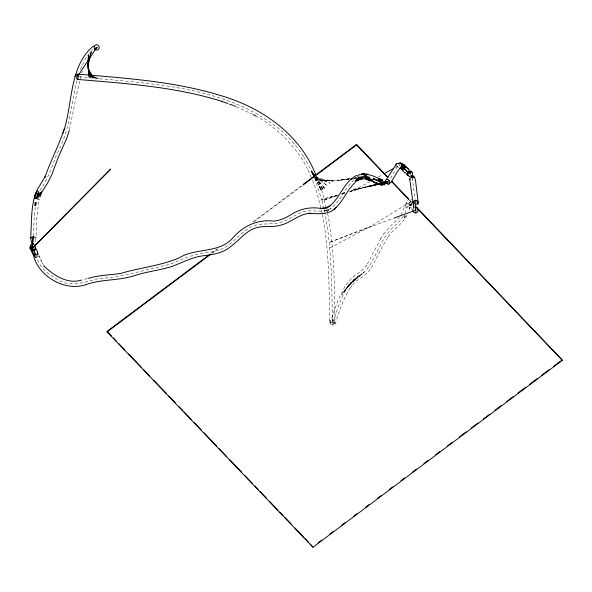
<?xml version="1.0" encoding="UTF-8"?>
<svg xmlns="http://www.w3.org/2000/svg" width="592" height="592" viewBox="0 0 592 592"><rect width="100%" height="100%" fill="white"/><g stroke="black" fill="none" stroke-linecap="round" stroke-linejoin="round"><path stroke-width="0.44" stroke-dasharray="2.96 2.22" d="M36.097 235.616L36.933 216.302L38.998 200.903M33.426 236.045L34.144 218.855L35.32 206.49M35.535 239.079L34.861 242.646M69.449 129.655L77.027 92.507L81.215 75.384M77.064 80.66C70.899 105.154 69.678 131.483 56.869 153.868C52.2 166.996 47.36 180.094 39.264 191.527M335.124 324.046C339.801 309.794 343.515 297.88 351.678 285.795L349.554 288.977M329.959 322.795L338.217 299.885L344.973 286.461L352.055 277.507L361.527 270.929L366.633 265.46L366.352 265.875L380.811 238.583M81.94 73.082L82.517 71.336M409.028 210.19L411.669 203.507L410.855 205.047L410.5 204.366L411.388 202.693M80.394 69.56L85.47 58.549L90.916 51.445M404.891 213.12L408.613 204.218L410.152 202.116L410.937 202.072M401.021 215.096L405.875 203.848L407.895 200.562M409.871 204.958L408.006 204.151L407.192 202.331L406.586 203.152L406.66 202.368L405.431 207.082L406.179 207.696L406.948 205.846L408.85 206.571L409.871 204.958L411.484 204.551L409.546 204.536L410.13 204.81L409.257 204.188L411.699 208.946M406.985 215.118C402.797 224.116 393.295 228.926 387.975 237.148L388.322 236.615L382.18 246.931L372.701 265.623L368.794 271.336L364.857 275.08L355.466 281.622L351.404 286.202M410.855 205.69L411.595 204.292L409.642 208.206L408.946 208.428L409.731 206.541L408.85 206.571M390.557 178.444L395.944 168.868L398.423 165.812L400.303 165.346M403.352 216.132L399.533 221.171L390.831 229.474L384.356 237.814L370.34 264.498L366.47 269.974L348.237 285.337L364.457 271.98M348.954 285.048L341.732 294.86L351.3 282.058L342.872 292.951L353.616 279.735L345.099 289.777L358.101 276.39L347.215 286.891L362.393 273.6C343.863 283.176 339.12 305.546 332.541 323.424C331.572 286.513 332.119 249.202 324.823 212.824M383.668 234.21L390.217 226.277L399.356 217.382M380.582 238.939L384.016 233.67M411.677 204.27L410.323 205.417L411.677 204.27L410.818 204.81M38.502 256.44L37.844 257.039L37.163 255.27M91.523 50.764L92.937 49.639M211.44 253.161L216.62 249.276M252.888 222.089L302.482 184.926M212.232 253.11L218.152 248.67M254.419 221.489L302.527 185.429M353.269 178.888L355.992 178.666C344.995 186.154 341.466 200.644 330.758 208.48C321.13 214.289 309.031 207.651 299.278 213.394C291.76 216.998 284.722 222.318 276.249 223.436C270.396 224.05 264.498 223.761 258.652 224.472C245.843 226.359 238.162 238.147 228.253 245.177C223.221 249.069 217.079 250.993 210.878 252.022C196.359 252.925 183.076 258.756 169.867 264.335C146.083 269.508 122.714 277.137 98.294 278.662C84.871 282.066 69.397 288.089 56.765 278.839C47.138 273.918 38.776 266.659 36.179 255.677M410.152 202.116L370.444 226.44L371.125 226.092L329.196 242.483L392.97 218.418M370.118 181.463L359.603 187.272L351.071 190.335M378.207 176.993L382.254 174.758M395.19 167.603L398.423 165.812M329.722 248.026L371.125 226.092M411.122 174.07L410.241 174.529L409.338 173.13M326.747 211.233L328.967 210.36L324.312 210.574L324.416 211.647L328.493 209.413L326.214 209.265L327.517 208.761M336.559 195.545L322.048 200.747L323.654 207.348M341.68 193.702L345.95 192.171M336.981 195.885L322.048 200.747L315.647 180.804A218.722 183.32 -25.1 0 0 314.596 178.207M341.377 194.457L344.884 193.31M349.28 191.882L356.303 189.595L350.101 191.379M337.684 194.946L321.73 199.526L337.669 195.005M342.124 193.673L345.669 192.652M342.095 193.754L345.639 192.748M350.064 191.49L366.004 186.968M365.93 186.887L354.386 190.106L365.974 187.227M411.884 179.176L412.846 178.91M87.387 278.632L82.399 279.875M34.314 256.033L35.883 257.801L36.904 257.535L36.216 255.751M365.871 186.954L353.328 189.891L365.878 187.094M349.45 178.695L338.905 180.479L349.554 178.843M354.726 177.807L356.488 177.511M354.882 178.022L357.546 177.607M349.317 178.688L337.47 180.264L348.932 179.272M353.343 178.888L355.992 178.666M348.732 179.258L336.034 180.294L315.647 180.804L334.598 180.597L315.203 179.679L333.155 181.196L315.196 177.637M79.106 76.768C148.533 84.071 226.81 84.434 282.924 132.097A162.659 136.093 -22.1 0 1 292.611 141.939M410.663 199.186L411.632 199.393M99.027 78.44L88.941 76.272L97.369 78.299L92.655 76.146M314.293 177.459L330.284 183.231L316.587 176.786M236.334 106.738L252.518 114.293M91.834 76.042L95.712 78.159L94.276 77.041M255.67 115.914C278.122 128.227 296.836 147.201 308.136 170.237L307.899 169.749L311.88 178.643M316.306 177.489L327.361 185.821L316.476 176.571M92.211 76.205L94.054 78.018L92.596 75.887M410.041 200.436L411.322 201.768M409.457 200.274L411.366 202.272M292.566 141.976L295.504 145.484M315.802 177.422L322.61 186.066M316.217 177.659L322.152 185.414M330.269 208.288L330.913 209.146M398.52 167.455L396.61 165.753L395.952 166.3L395.87 165.775M43.364 264.95L41.884 262.138M315.344 177.467L320.753 186.021M315.647 177.77L320.834 186.103M303.526 156.68L305.938 160.624A185.821 155.726 -23.6 0 1 307.662 163.651L309.838 167.788A198.927 166.744 -24.2 0 1 310.889 169.889M314.766 177.482L318.977 185.636M314.966 177.822L319.044 185.755M91.634 76.353L92.396 77.878L91.679 76.25M316.55 176.224L320.124 185.555M35.187 256.018L35.883 257.801M312.606 180.264L316.513 191.135L322.292 213.69M321.656 189.832L327.539 212.802M38.221 253.502L38.65 255.034M412.202 178.007L415.14 199.282M324.12 209.442L324.653 211.973M327.687 213.653C334.436 249.032 334.384 285.233 334.983 321.108A2.664 2.346 -5.6 0 1 332.341 323.528M322.448 214.593C329.13 249.713 329.063 285.655 329.663 321.271M88.904 75.813L89.074 77.596L88.904 75.783M332.29 318.178L332.43 322.307M295.571 145.44A171.325 143.523 -23 0 1 303.563 156.658M334.391 322.692A2.664 1.295 -51.1 0 1 331.92 325.541M404.861 215.155L404.802 218.263L405.55 215.88L404.514 217.493L403.855 216.716L404.861 215.155M90.739 77.737L90.258 75.991L90.739 77.737M330.477 322.115A2.664 1.265 -0.6 0 0 334.909 321.463A2.664 1.265 -0.6 0 0 331.572 319.983A2.664 1.265 -0.6 0 0 330.477 322.115M330.521 324.009A2.664 1.51 16.3 0 0 334.961 324.446A2.664 1.51 16.3 0 0 332.142 321.811A2.664 1.51 16.3 0 0 330.521 324.009"/><path stroke-width="0.89" d="M391.194 182.203L398.024 170.637L401.724 166.086L400.843 163.17L399.186 162.926L399.43 163.925L398.098 163.362L396.758 163.673A2.457 2.072 70.2 0 0 395.959 164.828M415.784 209.598C416.835 212.639 414.319 214.26 413.009 211.144A3.226 3.115 18.1 0 1 413.024 209.05M33.396 236.926L32.375 248.203L110.66 169.149L32.375 248.203M88.149 63.263L88.904 75.813M88.215 61.442L88.452 55.056L88.156 61.316M35.971 238.102A2.953 1.391 2.5 0 0 35.846 237.866L34.395 237.066A2.531 1.191 2.5 0 0 32.886 236.933L31.783 250.283L30.014 248.381M30.688 238.169C31.739 222.37 30.555 205.809 36.637 190.846L34.743 198.068L34.195 198.039M88.075 63.115L88.016 66.911L90.11 75.236M35.431 205.639L35.934 202.449M382.499 183.49L382.351 184.327L379.59 183.572C387.841 186.517 373.012 183.89 372.79 180.989C367.684 177.208 360.151 175.809 355.326 180.819L355.429 181.67L359.174 179.213L357.679 175.765L359.44 174.61L361.882 174.647L361.978 173.967L364.983 174.055M329.744 206.601L329.907 205.912C340.467 197.284 343.996 181.603 356.665 175.343M34.299 198.002L35.579 193.406L34.854 195.634M91.101 52.533L87.949 65.801L88.904 75.783M36.016 198.646L38.487 191.838L37.296 190.395L34.491 198.179L39.235 199.363M390.106 182.669L389.284 184.112C387.072 185.118 384.585 182.277 385.54 180.153L386.976 179.28L388.744 179.901L390.106 182.669L386.236 183.52L379.472 182.928M87.808 63.973L91.272 51.645M405.69 172.62L405.239 173.079L404.018 172.087L400.999 168.624L404.003 164.561L409.042 169.719L403.611 164.916L405.468 167.647L403.056 165.553L404.58 168.195L401.724 166.086M36.837 198.313L38.939 192.267M64.202 129.056C59.17 144.633 50.631 161.046 44.896 177.267L45.118 176.779L37.222 189.595M63.018 133.074C73.149 105.028 68.413 66.815 93.462 45.961M69.242 130.484L66.63 138.617L58.253 157.398L51.815 174.625L47.538 183.172L41.921 191.912L39.96 197.047M35.868 248.551L37.474 251.667L37.821 253.065L37.148 252.851L37.777 254.427L35.875 254.693L33.922 256.425L31.494 251.223L32.353 249.35L31.487 247.478L32.353 246.82L31.813 245.798L30.503 247.419L30.673 249.587C32.138 253.184 37.511 249.787 35.165 247.034M77.441 76.634L96.718 47.486L94.35 48.514M407.851 175.062A2.805 2.464 -47.6 0 0 410.093 176.46L412.491 174.825L412.587 172.827A2.797 2.464 -47.6 0 0 410.345 171.421L411.188 172.339M386.635 179.08L396.403 163.984M393.835 218.108L415.414 210.33L415.214 200.163M369.23 178.703L365.678 177.681L369.26 178.244L369.526 177.237L365.73 176.705L372.827 180.109L373.841 178.214L375.513 179.628L378.236 180.064L379.909 180.989L382.365 180.523L382.499 180.027L371.576 175.373L366.751 174.263L365.73 176.705L366.078 179.154L382.217 184.815L378.029 184.082L382.106 184.97C376.653 184.156 372.375 180.116 366.914 179.213L366.485 179.383L370.585 180.464L366.914 179.213L367.336 178.695L364.753 178.984L359.721 178.244L357.694 179.827L362.526 178.562L362.496 179.073L360.032 179.043L358.241 180.205L359.055 179.901L359.174 179.213L357.013 181.034L356.754 178.562L359.063 178.362M399.141 163.932L400.414 162.844L403.529 165.686L401.946 165.124M326.658 208.029L328.197 206.852L325.807 207.955L320.612 208.406C309.927 206.689 299.16 209.013 290.235 215.17C285.011 218.159 279.357 220.757 273.252 221.097C257.439 219.107 242.809 226.248 232.656 238.147C218.818 253.65 195.945 247.634 179.28 257.757C160.75 265.904 140.245 267.48 120.983 273.371C110.082 275.088 98.849 275.065 88.238 278.395M406.63 173.352L406.941 174.825L408.325 175.173L407.022 174.122L409.176 172.294L410.537 173.382L410.878 171.569L409.997 170.622L407.555 171.606L408.517 172.25L409.331 171.68L410.182 172.612L409.338 173.13M355.185 182.432C346.594 190.372 342.827 202.479 333.481 209.672M389.025 180.442L387.375 181.907L382.906 183.283M336.078 207.481C329.019 215.436 317.808 213.631 308.395 213.327L311.51 213.32M400.481 167.751L401.42 166.996L400.029 168.024M415.776 206.438L562.4 360.291L312.961 547.237L107.122 331.883L107.078 331.379L209.96 254.264M303.222 184.371L356.51 144.426L387.738 177.097M107.122 331.883L210.752 254.22M303.267 184.874L356.562 144.936L356.51 144.426M318.096 542.849L321.796 540.082M329.936 533.977L333.636 531.202M341.776 525.104L345.476 522.329M353.624 516.224L357.324 513.449M365.464 507.351L369.164 504.576M377.304 498.471L381.011 495.696M389.151 489.599L392.851 486.824M400.991 480.719L404.691 477.951M412.099 472.401L416.539 469.071M423.939 463.521L428.379 460.199M435.779 454.649L440.219 451.319M447.626 445.776L452.066 442.446M459.466 436.896L466.126 431.908M471.306 428.023L477.973 423.028M483.153 419.143L489.813 414.156M494.993 410.271L501.653 405.276M506.841 401.391L513.501 396.403M517.941 393.073L525.341 387.523M529.781 384.201L537.188 378.651M541.628 375.321L549.028 369.771M553.468 366.448L560.868 360.898M41.921 191.912L39.701 193.947L38.487 197.299L37.481 197.077L38.687 193.754L37.777 193.347L38.043 195.375L37.111 195.005M328.627 206.704L329.907 205.912M383.868 173.863L393.576 168.498M327.99 207.104L325.807 207.955L320.612 208.406M412.091 176.423L413.778 175.787L413.778 177.593M358.434 177.474L363.318 176.497L369.726 177.615M94.949 49.388L95.416 49.254A2.664 0.444 -47 0 0 97.436 47.353M415.318 204.691L417.234 204.025L418.085 202.064L415.577 181.063L414.689 177.23L413.438 176.919L410.633 177.711L409.664 178.621L413.778 208.155L413.468 204.07M368.653 186.561L379.346 183.897M382.025 183.231L387.375 181.907L381.995 183.165M367.662 186.532L379.309 183.794M365.878 187.094L381.115 183.683M81.585 280.053C67.444 284.552 53.532 275.332 43.882 265.86L44.185 266.208M32.271 248.137L33.315 248.884L35.542 254.042M385.599 182.684L381.699 182.536L373.004 178.91M308.787 213.409C298.531 214.526 290.798 222.585 280.941 225.108C273.223 227.461 265.024 225.737 257.209 227.454C245.806 230.392 238.894 241.003 229.6 247.412C222.037 253.346 212.291 254.693 203.041 255.796C191.586 257.254 181.404 263.114 170.644 266.888C158.782 270.374 146.402 271.765 134.606 275.561C118.866 280.845 101.809 278.987 86.151 284.53C65.801 291.73 39.93 277.389 33.922 257.069M381.011 182.669L382.617 182.484L380.634 181.774A2.671 1.517 -67.6 0 0 380.382 179.369L382.721 180.723L382.61 179.872L379.827 179.11M366.751 174.263L361.912 174.129L367.595 174.329L367.188 174.092M32.886 236.933L30.902 237.658A2.953 1.391 2.5 0 0 30.858 238.643L31.65 243.12L33.626 243.593M350.545 179.11L352.358 178.962M415.466 213.016C418.907 213.135 418.951 207.4 415.51 207.326M78.011 74.444L76.953 74.422A2.664 2.257 -21.9 0 0 74.888 76.427M77.633 74.104C126.584 78.292 176.327 81.467 223.443 96.4L223.843 96.518C260.835 107.988 295.615 131.69 312.598 167.44L315.802 174.566M77.323 79.409C125.963 83.531 175.402 86.669 222.229 101.484L221.83 101.365L227.839 103.519M401.45 165.945L402.967 166.478L401.761 165.39M229.563 104.133L232.996 105.361M233.855 105.672L235.505 106.382M253.309 114.7L255.67 115.914M409.723 178.976L410.182 179.228M401.546 165.79L408.436 172.746M313.072 173.678L315.114 175.41M408.524 173.027L402.464 166.285L403.818 168.824L401.894 167.062L403.182 169.541L401.383 167.825L402.826 170.215L401.065 168.372L402.834 170.674M391.564 181.1L408.769 199.104M356.562 144.936L387.79 177.607M391.615 181.603L408.82 199.608M415.828 206.941L562.4 360.291M107.078 331.379L111.533 336.041M113.449 338.047L116.631 341.377M118.548 343.375L124.919 350.042M128.745 354.046L141.488 367.38M143.397 369.378L149.769 376.046M153.594 380.049L166.345 393.384M168.89 396.048L175.262 402.715M179.087 406.719L182.913 410.722M184.186 412.054L191.194 419.388M194.383 422.718L201.391 430.058M203.937 432.722L216.687 446.057M219.232 448.721L226.884 456.728M229.43 459.392L233.255 463.395M234.528 464.727L241.536 472.061M244.725 475.391L252.37 483.398M254.923 486.062L258.105 489.399M260.021 491.397L266.393 498.064M269.575 501.394L277.863 510.067M279.772 512.065L282.961 515.395M284.87 517.401L291.242 524.068M295.068 528.064L303.992 537.403M305.265 538.735L308.454 542.072M310.363 544.07L312.961 547.237M411.921 175.639L412.528 177.03M312.961 173.819L314.663 175.979M323.18 186.791L324.312 188.234L323.232 186.82M312.435 172.731L315.136 176.253M88.704 70.204L92.108 75.177M312.391 172.805L314.359 175.913M321.249 186.806L322.721 189.137L321.308 186.865M311.866 171.71L314.7 176.261M32.234 251.038L34.277 255.781M311.814 171.769L313.923 175.846M319.391 186.458L321.079 189.714L319.451 186.547M311.296 170.688L314.552 177.03M88.593 70.256L91.257 75.591M91.323 75.443L88.104 68.147L90.021 75.117M39.198 255.929L39.871 257.483M40.878 259.807L41.544 261.361M34.447 244.622L35.15 246.975A2.99 2.893 10.7 0 1 35.12 248.536L33.3 250.327A2.523 2.442 10.7 0 1 31.783 250.283M411.373 175.535L412.017 177.408M418.085 202.064L417.967 201.657L418.167 204.329L417.219 203.367L417.012 200.636L416.546 200.436L414.097 200.666L414.304 203.396L413.49 204.011L413.29 201.317L412.802 202.923M404.632 168.335L404.928 169.608M30.014 248.381A2.99 2.893 10.7 0 1 30.044 246.82L30.717 244.836L31.539 244.318A2.708 2.168 7.3 0 1 33.559 244.23M384.867 182.565L384.548 184.933L381.995 184.467L384.756 184.327L382.003 183.727L384.859 183.513L382.055 182.854L384.867 182.565L384.756 181.552L382.151 181.848L384.867 182.565M35.172 202.642L34.736 205.439L35.727 205.542L36.156 202.79L35.172 202.642M364.147 174.559L363.932 175.439L366.337 174.788L364.147 174.559M40.589 193.85L39.908 195.552L39.05 195.575L41.314 192.319L40.404 192.467L39.701 193.947L40.589 193.85M378.554 179.702L378.236 180.064L382.365 180.523L378.554 179.702M402.205 163.644L401.702 164.102L403.959 165.005L402.205 163.644M364.694 173.833L361.978 173.967L364.694 173.833M379.198 179.235L382.499 180.027L379.198 179.235M34.195 253.62L33.381 253.783L34.314 256.033L34.195 253.62M369.253 179.132L365.789 178.525L369.97 180.39L366.078 179.154L369.489 179.909L369.253 179.132M77.922 78.388A2.664 0.718 -85.4 0 0 77.774 74.126A2.664 0.718 -85.4 0 0 76.738 77.752A2.664 0.718 -85.4 0 0 77.922 78.388M94.357 46.198A2.664 2.568 79.5 0 0 96.807 50.076A2.664 2.568 79.5 0 0 98.797 45.984A2.664 2.568 79.5 0 0 94.357 46.198"/></g></svg>
